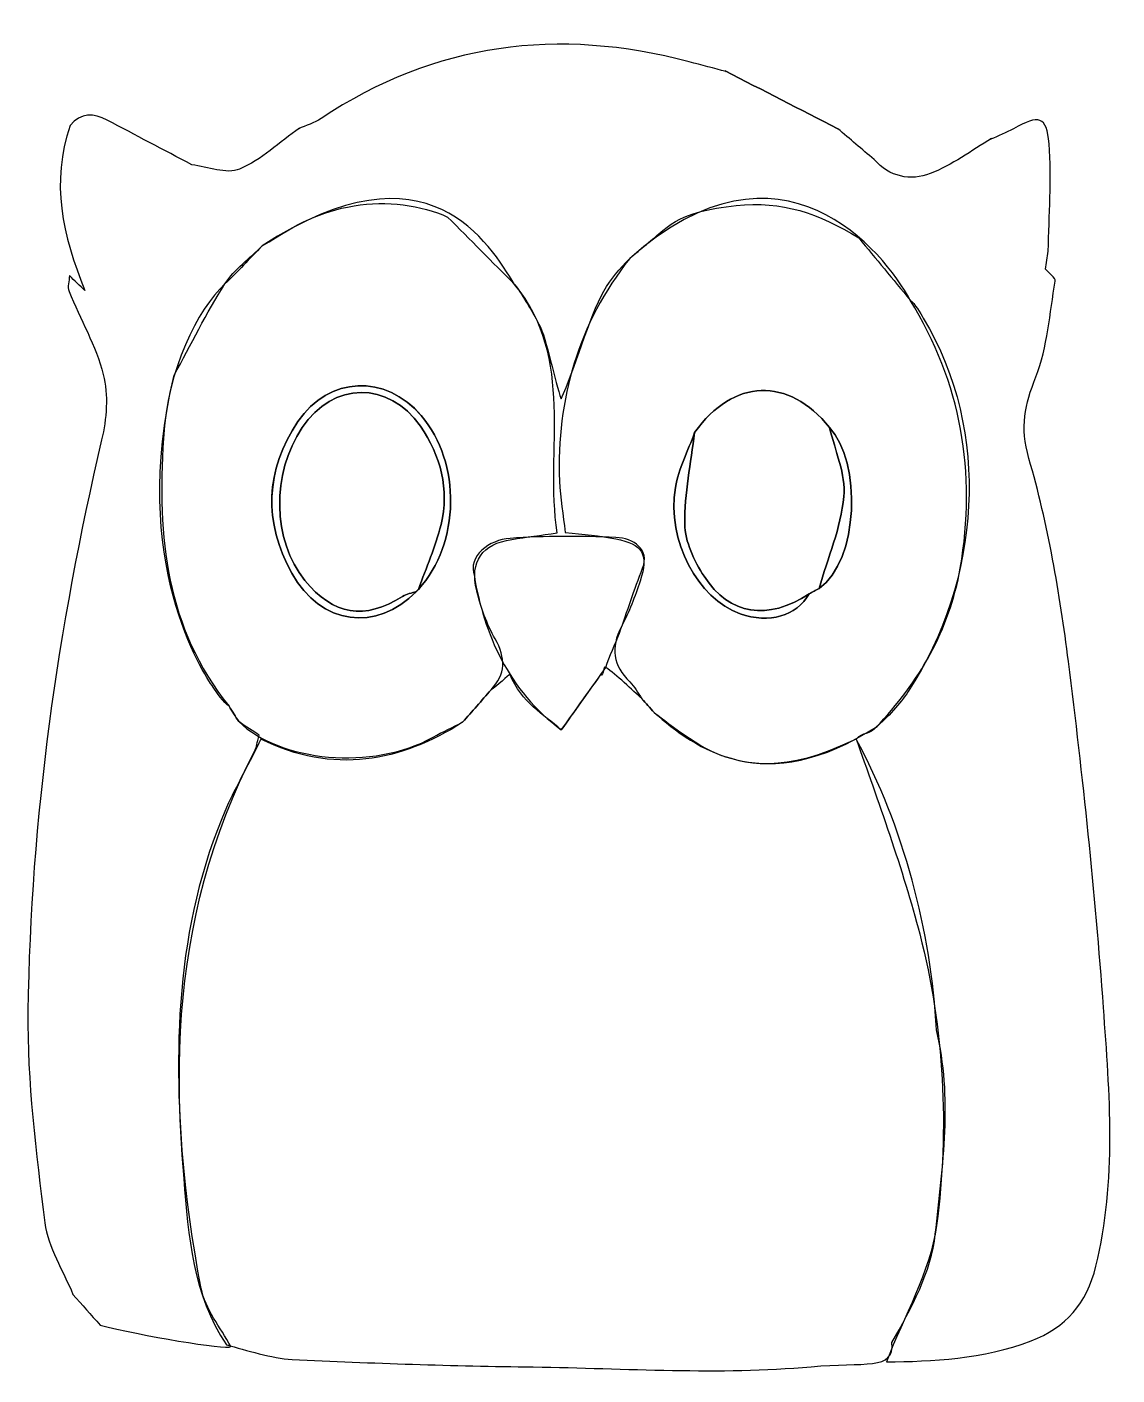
# Model space of a CAD drawing. Header units: centimetres. Extents: x -9.8 to 4.5, y -7.1 to 10.5.
import ezdxf

# ---------------------------------------------------------------- set-up
doc = ezdxf.new("R2010")
doc.units = ezdxf.units.CM
doc.header["$MEASUREMENT"] = 0
doc.layers.add('Layer 1', color=7, linetype='Continuous')

msp = doc.modelspace()

# ---------------------------------------------------------------- linework, layer by layer
at = {"layer": 'Layer 1', "color": 252}
msp.add_open_spline([(-8.8133, -6.41996), (-8.93154, -6.28635), (-9.04978, -6.1527), (-9.168, -6.01912), (-9.168, -6.01912), (-9.29474, -5.70826), (-9.4946, -5.40645), (-9.53434, -5.08485), (-9.53434, -5.08485), (-9.6475, -4.17003), (-9.76746, -3.24618), (-9.75513, -2.32765), (-9.75513, -2.32765), (-9.72124, 0.19192), (-9.36778, 2.67663), (-8.79316, 5.1309), (-8.79316, 5.1309), (-8.72908, 5.40464), (-8.7031, 5.71806), (-8.77115, 5.98458), (-8.77115, 5.98458), (-8.86688, 6.35957), (-9.07068, 6.70639), (-9.2188, 7.06916), (-9.2188, 7.06916), (-9.24248, 7.12716), (-9.21655, 7.20539), (-9.21356, 7.27429), (-9.21356, 7.27429), (-9.14593, 7.20894), (-9.07828, 7.14359), (-9.01065, 7.07826), (-9.01065, 7.07826), (-9.30664, 7.80097), (-9.45692, 8.49524), (-9.20454, 9.23379), (-9.20454, 9.23379), (-9.06336, 9.40066), (-8.89834, 9.39831), (-8.71916, 9.30343), (-8.71916, 9.30343), (-8.35176, 9.10886), (-7.98391, 8.91502), (-7.61624, 8.7209), (-7.61624, 8.7209), (-7.40635, 8.69627), (-7.16341, 8.59316), (-6.99402, 8.66454), (-6.99402, 8.66454), (-6.70896, 8.78471), (-6.47052, 9.01564), (-6.21249, 9.19998), (-6.21249, 9.19998), (-6.21249, 9.19998), (-6.22583, 9.18998), (-6.22583, 9.18998), (-6.22583, 9.18998), (-6.12672, 9.2344), (-6.01903, 9.26594), (-5.92979, 9.32524), (-5.92979, 9.32524), (-4.44175, 10.31372), (-2.83477, 10.51944), (-1.12543, 10.0639), (-1.12543, 10.0639), (-0.96485, 10.02112), (-0.80401, 9.97934), (-0.64328, 9.93711), (-0.64328, 9.93711), (-0.64328, 9.93711), (-0.65791, 9.94626), (-0.65791, 9.94626), (-0.65791, 9.94626), (-0.16801, 9.69472), (0.3219, 9.44321), (0.8118, 9.19167), (0.8118, 9.19167), (0.96947, 9.05792), (1.12716, 8.92418), (1.28485, 8.7904), (1.28485, 8.7904), (1.48736, 8.5605), (1.76208, 8.50666), (2.01899, 8.60609), (2.01899, 8.60609), (2.30241, 8.71573), (2.55411, 8.90742), (2.81959, 9.06334), (2.81959, 9.06334), (2.81959, 9.06334), (2.80599, 9.05323), (2.80599, 9.05323), (2.80599, 9.05323), (2.90576, 9.09908), (3.00906, 9.13866), (3.1047, 9.19192), (3.1047, 9.19192), (3.43773, 9.37734), (3.53584, 9.36099), (3.56793, 8.99346), (3.56793, 8.99346), (3.60838, 8.53054), (3.56475, 8.0603), (3.5574, 7.59323), (3.5574, 7.59323), (3.54613, 7.51505), (3.53483, 7.43689), (3.52361, 7.35876), (3.52361, 7.35876), (3.56721, 7.30632), (3.65476, 7.24663), (3.64749, 7.20255), (3.64749, 7.20255), (3.57812, 6.78197), (3.5484, 6.3422), (3.39563, 5.95165), (3.39563, 5.95165), (3.25318, 5.58745), (3.18568, 5.30387), (3.30541, 4.89001), (3.30541, 4.89001), (3.55481, 4.0281), (3.70887, 3.13135), (3.82143, 2.23875), (3.82143, 2.23875), (4.01066, 0.73809), (4.17071, -0.76808), (4.27871, -2.27655), (4.27871, -2.27655), (4.35914, -3.39973), (4.45543, -4.53133), (4.17936, -5.65245), (4.17936, -5.65245), (4.05966, -6.1386), (3.78778, -6.45464), (3.33447, -6.62688), (3.33447, -6.62688), (2.70349, -6.86662), (2.04386, -6.89429), (1.44627, -6.90033), (1.44627, -6.90033), (1.6732, -6.30618), (2.01923, -5.73058), (2.10011, -5.11987), (2.10011, -5.11987), (2.26823, -3.85072), (2.20208, -2.56103), (1.88103, -1.3159), (1.88103, -1.3159), (1.6691, -0.49405), (1.32609, 0.45268), (1.05204, 1.22693), (1.05204, 1.22693), (1.12917, 1.31874), (1.2269, 1.27641), (1.32467, 1.39282), (1.32467, 1.39282), (1.32467, 1.39282), (1.31171, 1.38031), (1.31171, 1.38031), (1.31171, 1.38031), (1.45292, 1.50006), (1.63228, 1.69575), (1.73192, 1.84828), (1.73192, 1.84828), (2.67749, 3.29582), (2.8205, 5.23725), (1.92784, 6.72114), (1.92784, 6.72114), (1.89358, 6.77813), (1.81396, 6.91368), (1.75546, 6.95612), (1.75546, 6.95612), (1.5322, 7.22615), (1.30887, 7.49616), (1.08561, 7.76619), (1.08561, 7.76619), (0.56724, 8.0875), (0.08617, 8.25509), (-0.51599, 8.18796), (-0.51599, 8.18796), (-0.86532, 8.14904), (-1.18547, 8.10078), (-1.46873, 7.86509), (-1.46873, 7.86509), (-1.61335, 7.74325), (-1.758, 7.62138), (-1.90265, 7.49952), (-1.90265, 7.49952), (-2.03534, 7.35826), (-2.14795, 7.23562), (-2.24092, 7.07182), (-2.24092, 7.07182), (-2.42835, 6.74151), (-2.62928, 6.01841), (-2.79805, 5.66553), (-2.79805, 5.66553), (-2.8783, 5.87691), (-2.98688, 6.45595), (-3.087, 6.64047), (-3.087, 6.64047), (-3.18773, 6.82618), (-3.27975, 6.98792), (-3.40529, 7.16016), (-3.40529, 7.16016), (-3.69628, 7.45287), (-3.98729, 7.7456), (-4.27831, 8.03834), (-4.27831, 8.03834), (-4.61886, 8.19204), (-5.07407, 8.25805), (-5.49989, 8.18534), (-5.49989, 8.18534), (-5.95598, 8.10742), (-6.21516, 7.96497), (-6.697, 7.66186), (-6.697, 7.66186), (-6.8617, 7.49872), (-7.0622, 7.35838), (-7.18357, 7.16767), (-7.18357, 7.16767), (-7.42733, 6.78466), (-7.62796, 6.37418), (-7.84638, 5.97506), (-7.84638, 5.97506), (-8.43942, 3.55486), (-7.45612, 2.07137), (-7.33978, 1.90564), (-7.33978, 1.90564), (-7.29393, 1.84031), (-7.20143, 1.70191), (-7.1306, 1.65413), (-7.1306, 1.65413), (-7.08864, 1.58796), (-7.04665, 1.52181), (-7.00468, 1.45561), (-7.00468, 1.45561), (-6.90763, 1.38108), (-6.81061, 1.333), (-6.73663, 1.27617), (-6.73663, 1.27617), (-6.76782, 1.17819), (-6.77365, 1.11753), (-6.78883, 1.08816), (-6.78883, 1.08816), (-7.95244, -1.16204), (-7.95276, -3.53287), (-7.49434, -5.94272), (-7.49434, -5.94272), (-7.44341, -6.2105), (-7.24074, -6.44942), (-7.10842, -6.70176), (-7.10842, -6.70176), (-7.16235, -6.74476), (-8.29897, -6.55688), (-8.8133, -6.41996)], degree=3, knots=[0, 0, 0, 0, 0.01538462, 0.01538462, 0.01538462, 0.01538462, 0.03076923, 0.03076923, 0.03076923, 0.03076923, 0.04615385, 0.04615385, 0.04615385, 0.04615385, 0.06153846, 0.06153846, 0.06153846, 0.06153846, 0.07692308, 0.07692308, 0.07692308, 0.07692308, 0.09230769, 0.09230769, 0.09230769, 0.09230769, 0.10769231, 0.10769231, 0.10769231, 0.10769231, 0.12307692, 0.12307692, 0.12307692, 0.12307692, 0.13846154, 0.13846154, 0.13846154, 0.13846154, 0.15384615, 0.15384615, 0.15384615, 0.15384615, 0.16923077, 0.16923077, 0.16923077, 0.16923077, 0.18461538, 0.18461538, 0.18461538, 0.18461538, 0.2, 0.2, 0.2, 0.2, 0.21538462, 0.21538462, 0.21538462, 0.21538462, 0.23076923, 0.23076923, 0.23076923, 0.23076923, 0.24615385, 0.24615385, 0.24615385, 0.24615385, 0.26153846, 0.26153846, 0.26153846, 0.26153846, 0.27692308, 0.27692308, 0.27692308, 0.27692308, 0.29230769, 0.29230769, 0.29230769, 0.29230769, 0.30769231, 0.30769231, 0.30769231, 0.30769231, 0.32307692, 0.32307692, 0.32307692, 0.32307692, 0.33846154, 0.33846154, 0.33846154, 0.33846154, 0.35384615, 0.35384615, 0.35384615, 0.35384615, 0.36923077, 0.36923077, 0.36923077, 0.36923077, 0.38461538, 0.38461538, 0.38461538, 0.38461538, 0.4, 0.4, 0.4, 0.4, 0.41538462, 0.41538462, 0.41538462, 0.41538462, 0.43076923, 0.43076923, 0.43076923, 0.43076923, 0.44615385, 0.44615385, 0.44615385, 0.44615385, 0.46153846, 0.46153846, 0.46153846, 0.46153846, 0.47692308, 0.47692308, 0.47692308, 0.47692308, 0.49230769, 0.49230769, 0.49230769, 0.49230769, 0.50769231, 0.50769231, 0.50769231, 0.50769231, 0.52307692, 0.52307692, 0.52307692, 0.52307692, 0.53846154, 0.53846154, 0.53846154, 0.53846154, 0.55384615, 0.55384615, 0.55384615, 0.55384615, 0.56923077, 0.56923077, 0.56923077, 0.56923077, 0.58461538, 0.58461538, 0.58461538, 0.58461538, 0.6, 0.6, 0.6, 0.6, 0.61538462, 0.61538462, 0.61538462, 0.61538462, 0.63076923, 0.63076923, 0.63076923, 0.63076923, 0.64615385, 0.64615385, 0.64615385, 0.64615385, 0.66153846, 0.66153846, 0.66153846, 0.66153846, 0.67692308, 0.67692308, 0.67692308, 0.67692308, 0.69230769, 0.69230769, 0.69230769, 0.69230769, 0.70769231, 0.70769231, 0.70769231, 0.70769231, 0.72307692, 0.72307692, 0.72307692, 0.72307692, 0.73846154, 0.73846154, 0.73846154, 0.73846154, 0.75384615, 0.75384615, 0.75384615, 0.75384615, 0.76923077, 0.76923077, 0.76923077, 0.76923077, 0.78461538, 0.78461538, 0.78461538, 0.78461538, 0.8, 0.8, 0.8, 0.8, 0.81538462, 0.81538462, 0.81538462, 0.81538462, 0.83076923, 0.83076923, 0.83076923, 0.83076923, 0.84615385, 0.84615385, 0.84615385, 0.84615385, 0.86153846, 0.86153846, 0.86153846, 0.86153846, 0.87692308, 0.87692308, 0.87692308, 0.87692308, 0.89230769, 0.89230769, 0.89230769, 0.89230769, 0.90769231, 0.90769231, 0.90769231, 0.90769231, 0.92307692, 0.92307692, 0.92307692, 0.92307692, 0.93846154, 0.93846154, 0.93846154, 0.93846154, 0.95384615, 0.95384615, 0.95384615, 0.95384615, 0.96923077, 0.96923077, 0.96923077, 0.96923077, 1, 1, 1, 1], dxfattribs=at)
at = {"layer": 'Layer 1'}
for points, knots in [([(0.81187, 9.1917), (0.32197, 9.44321), (-0.16794, 9.69475), (-0.65784, 9.94629), (-0.65784, 9.94629), (-0.16796, 9.69476), (0.32197, 9.44324), (0.81187, 9.1917)], [0, 0, 0, 0, 0.33333333, 0.33333333, 0.33333333, 0.33333333, 1, 1, 1, 1]), ([(-4.65886, 3.18011), (-4.55909, 3.46155), (-4.43489, 3.73706), (-4.36512, 4.02572), (-4.36512, 4.02572), (-4.25352, 4.48779), (-4.36708, 4.9229), (-4.63412, 5.30874), (-4.63412, 5.30874), (-5.04713, 5.90545), (-5.77268, 5.89283), (-6.17622, 5.29197), (-6.17622, 5.29197), (-6.58061, 4.68986), (-6.56526, 3.82052), (-6.14103, 3.2968), (-6.14103, 3.2968), (-5.77331, 2.84288), (-5.35961, 2.77623), (-4.8677, 3.08712), (-4.8677, 3.08712), (-4.81457, 3.1207), (-4.74716, 3.13165), (-4.68643, 3.15313), (-4.68643, 3.15313), (-5.20388, 2.61589), (-5.93317, 2.71199), (-6.31129, 3.39192), (-6.31129, 3.39192), (-6.68173, 4.05811), (-6.66014, 4.73412), (-6.23154, 5.3705), (-6.23154, 5.3705), (-5.83091, 5.96536), (-5.08526, 5.99246), (-4.6234, 5.44765), (-4.6234, 5.44765), (-4.09842, 4.82835), (-4.11475, 3.78322), (-4.65886, 3.18011)], [0, 0, 0, 0, 0.09090909, 0.09090909, 0.09090909, 0.09090909, 0.18181818, 0.18181818, 0.18181818, 0.18181818, 0.27272727, 0.27272727, 0.27272727, 0.27272727, 0.36363636, 0.36363636, 0.36363636, 0.36363636, 0.45454545, 0.45454545, 0.45454545, 0.45454545, 0.54545455, 0.54545455, 0.54545455, 0.54545455, 0.63636364, 0.63636364, 0.63636364, 0.63636364, 0.72727273, 0.72727273, 0.72727273, 0.72727273, 0.81818182, 0.81818182, 0.81818182, 0.81818182, 1, 1, 1, 1]), ([(-4.65886, 3.18011), (-4.66852, 3.17159), (-4.6777, 3.16259), (-4.68646, 3.15315), (-4.68646, 3.15315), (-4.74718, 3.13167), (-4.8146, 3.12069), (-4.86773, 3.08714), (-4.86773, 3.08714), (-5.35964, 2.77625), (-5.77335, 2.84293), (-6.14106, 3.29682), (-6.14106, 3.29682), (-6.56527, 3.82051), (-6.58061, 4.68985), (-6.17625, 5.29199), (-6.17625, 5.29199), (-5.77271, 5.89283), (-5.04717, 5.90548), (-4.63415, 5.30876), (-4.63415, 5.30876), (-4.36711, 4.92292), (-4.25355, 4.48781), (-4.36515, 4.02574), (-4.36515, 4.02574), (-4.43489, 3.73705), (-4.55909, 3.46154), (-4.65886, 3.18011)], [0, 0, 0, 0, 0.125, 0.125, 0.125, 0.125, 0.25, 0.25, 0.25, 0.25, 0.375, 0.375, 0.375, 0.375, 0.5, 0.5, 0.5, 0.5, 0.625, 0.625, 0.625, 0.625, 0.75, 0.75, 0.75, 0.75, 1, 1, 1, 1]), ([(-1.05585, 5.22716), (-0.5478, 5.93619), (0.16568, 5.95836), (0.70471, 5.29169), (0.70471, 5.29169), (0.77334, 4.99075), (0.92016, 4.6822), (0.8918, 4.39073), (0.8918, 4.39073), (0.85217, 3.98388), (0.68172, 3.5897), (0.56726, 3.1901), (0.56726, 3.1901), (0.52421, 3.16721), (0.48114, 3.14438), (0.43806, 3.12149), (0.43806, 3.12149), (-0.10534, 2.76967), (-0.59614, 2.83812), (-0.9323, 3.35136), (-0.9323, 3.35136), (-1.0634, 3.55154), (-1.18135, 3.80382), (-1.18514, 4.0343), (-1.18514, 4.0343), (-1.1916, 4.43114), (-1.10395, 4.82944), (-1.05585, 5.22716)], [0, 0, 0, 0, 0.125, 0.125, 0.125, 0.125, 0.25, 0.25, 0.25, 0.25, 0.375, 0.375, 0.375, 0.375, 0.5, 0.5, 0.5, 0.5, 0.625, 0.625, 0.625, 0.625, 0.75, 0.75, 0.75, 0.75, 1, 1, 1, 1]), ([(0.56727, 3.19008), (0.6817, 3.58968), (0.85217, 3.98386), (0.89181, 4.39071), (0.89181, 4.39071), (0.92015, 4.6822), (0.77333, 4.99073), (0.70472, 5.29167), (0.70472, 5.29167), (1.12223, 4.84894), (1.09101, 3.55402), (0.56727, 3.19008)], [0, 0, 0, 0, 0.25, 0.25, 0.25, 0.25, 0.5, 0.5, 0.5, 0.5, 1, 1, 1, 1]), ([(-1.05585, 5.22716), (-1.10395, 4.82944), (-1.19161, 4.43113), (-1.1851, 4.03434), (-1.1851, 4.03434), (-1.18132, 3.80383), (-1.06337, 3.55158), (-0.93226, 3.3514), (-0.93226, 3.3514), (-0.59611, 2.83813), (-0.1053, 2.76969), (0.4381, 3.12153), (0.4381, 3.12153), (0.2707, 2.83234), (-0.08316, 2.73021), (-0.46061, 2.86211), (-0.46061, 2.86211), (-1.01459, 3.05573), (-1.42171, 3.81765), (-1.30746, 4.50996), (-1.30746, 4.50996), (-1.26685, 4.7561), (-1.14215, 4.98845), (-1.05585, 5.22716)], [0, 0, 0, 0, 0.14285714, 0.14285714, 0.14285714, 0.14285714, 0.28571429, 0.28571429, 0.28571429, 0.28571429, 0.42857143, 0.42857143, 0.42857143, 0.42857143, 0.57142857, 0.57142857, 0.57142857, 0.57142857, 0.71428571, 0.71428571, 0.71428571, 0.71428571, 1, 1, 1, 1])]:
    msp.add_open_spline(points, degree=3, knots=knots, dxfattribs=at)
at = {"layer": 'Layer 1', "color": 7}
for points, knots in [([(1.32469, 1.3929), (-0.14502, 0.43871), (-1.05148, 1.10397), (-1.58472, 1.57372), (-1.58472, 1.57372), (-1.63798, 1.63381), (-1.69132, 1.69392), (-1.74463, 1.75403), (-1.74463, 1.75403), (-1.79636, 1.82764), (-1.838, 1.91172), (-1.90166, 1.97295), (-1.90166, 1.97295), (-2.12544, 2.18829), (-2.15516, 2.41914), (-2.01064, 2.6945), (-2.01064, 2.6945), (-1.91166, 2.88312), (-1.83408, 3.08521), (-1.76743, 3.28804), (-1.76743, 3.28804), (-1.6531, 3.63583), (-1.72981, 3.7695), (-2.08554, 3.84049), (-2.08554, 3.84049), (-2.29342, 3.88195), (-2.50692, 3.89539), (-2.74316, 3.92455), (-2.74316, 3.92455), (-2.76946, 4.14955), (-2.81058, 4.37082), (-2.81878, 4.59331), (-2.81878, 4.59331), (-2.85857, 5.66948), (-2.57528, 6.64666), (-1.90261, 7.49957), (-1.90261, 7.49957), (0.07703, 9.2622), (1.41704, 7.58151), (1.75552, 6.95617), (1.75552, 6.95617), (2.42325, 5.87421), (2.62343, 4.70671), (2.4096, 3.45806), (2.4096, 3.45806), (2.27006, 2.64306), (1.87027, 1.97113), (1.31176, 1.38037), (1.31176, 1.38037), (1.31176, 1.38037), (1.32469, 1.3929), (1.32469, 1.3929)], [0, 0, 0, 0, 0.07142857, 0.07142857, 0.07142857, 0.07142857, 0.14285714, 0.14285714, 0.14285714, 0.14285714, 0.21428571, 0.21428571, 0.21428571, 0.21428571, 0.28571429, 0.28571429, 0.28571429, 0.28571429, 0.35714286, 0.35714286, 0.35714286, 0.35714286, 0.42857143, 0.42857143, 0.42857143, 0.42857143, 0.5, 0.5, 0.5, 0.5, 0.57142857, 0.57142857, 0.57142857, 0.57142857, 0.64285714, 0.64285714, 0.64285714, 0.64285714, 0.71428571, 0.71428571, 0.71428571, 0.71428571, 0.78571429, 0.78571429, 0.78571429, 0.78571429, 0.85714286, 0.85714286, 0.85714286, 0.85714286, 1, 1, 1, 1]), ([(-7.18357, 7.16775), (-7.01834, 7.32206), (-6.86168, 7.49882), (-6.697, 7.66194), (-6.697, 7.66194), (-4.51787, 9.08717), (-3.73004, 7.66911), (-3.40529, 7.16026), (-3.40529, 7.16026), (-2.60614, 6.18141), (-3.0122, 5.00515), (-2.84964, 3.91628), (-2.84964, 3.91628), (-3.06247, 3.88665), (-3.2521, 3.8635), (-3.44053, 3.83328), (-3.44053, 3.83328), (-3.83211, 3.77055), (-3.99258, 3.55015), (-3.8985, 3.16216), (-3.8985, 3.16216), (-3.84582, 2.94504), (-3.76891, 2.72573), (-3.6585, 2.5328), (-3.6585, 2.5328), (-3.51676, 2.28504), (-3.52057, 2.07642), (-3.71195, 1.86907), (-3.71195, 1.86907), (-3.83572, 1.72815), (-3.95955, 1.58708), (-4.08345, 1.44603), (-4.08345, 1.44603), (-4.21212, 1.38152), (-4.34361, 1.32194), (-4.46908, 1.25167), (-4.46908, 1.25167), (-5.25712, 0.81037), (-6.4697, 0.93353), (-7.00469, 1.45566), (-7.00469, 1.45566), (-7.04665, 1.52183), (-7.08864, 1.58798), (-7.13061, 1.65418), (-7.13061, 1.65418), (-7.95333, 2.68764), (-8.06803, 3.85054), (-7.98783, 5.14959), (-7.98783, 5.14959), (-7.93173, 6.05843), (-7.54658, 6.82876), (-7.18357, 7.16775)], [0, 0, 0, 0, 0.07142857, 0.07142857, 0.07142857, 0.07142857, 0.14285714, 0.14285714, 0.14285714, 0.14285714, 0.21428571, 0.21428571, 0.21428571, 0.21428571, 0.28571429, 0.28571429, 0.28571429, 0.28571429, 0.35714286, 0.35714286, 0.35714286, 0.35714286, 0.42857143, 0.42857143, 0.42857143, 0.42857143, 0.5, 0.5, 0.5, 0.5, 0.57142857, 0.57142857, 0.57142857, 0.57142857, 0.64285714, 0.64285714, 0.64285714, 0.64285714, 0.71428571, 0.71428571, 0.71428571, 0.71428571, 0.78571429, 0.78571429, 0.78571429, 0.78571429, 0.85714286, 0.85714286, 0.85714286, 0.85714286, 1, 1, 1, 1]), ([(-4.68646, 3.15315), (-4.6777, 3.1626), (-4.66852, 3.17159), (-4.65886, 3.18011), (-4.65886, 3.18011), (-4.11474, 3.78323), (-4.09842, 4.82836), (-4.62346, 5.4477), (-4.62346, 5.4477), (-5.08532, 5.9925), (-5.83097, 5.96541), (-6.2316, 5.37055), (-6.2316, 5.37055), (-6.66017, 4.73417), (-6.68179, 4.05814), (-6.31135, 3.39197), (-6.31135, 3.39197), (-5.9332, 2.71198), (-5.2039, 2.61591), (-4.68646, 3.15315)], [0, 0, 0, 0, 0.16666667, 0.16666667, 0.16666667, 0.16666667, 0.33333333, 0.33333333, 0.33333333, 0.33333333, 0.5, 0.5, 0.5, 0.5, 0.66666667, 0.66666667, 0.66666667, 0.66666667, 1, 1, 1, 1]), ([(0.4381, 3.12147), (0.48117, 3.14436), (0.52425, 3.16719), (0.5673, 3.19008), (0.5673, 3.19008), (1.09104, 3.55401), (1.12226, 4.84894), (0.70472, 5.29169), (0.70472, 5.29169), (0.16571, 5.95836), (-0.54776, 5.93619), (-1.05584, 5.22716), (-1.05584, 5.22716), (-1.14215, 4.98848), (-1.26685, 4.7561), (-1.30746, 4.50993), (-1.30746, 4.50993), (-1.42171, 3.81762), (-1.01459, 3.05573), (-0.46061, 2.86208), (-0.46061, 2.86208), (-0.08316, 2.73018), (0.27067, 2.83229), (0.4381, 3.12147)], [0, 0, 0, 0, 0.14285714, 0.14285714, 0.14285714, 0.14285714, 0.28571429, 0.28571429, 0.28571429, 0.28571429, 0.42857143, 0.42857143, 0.42857143, 0.42857143, 0.57142857, 0.57142857, 0.57142857, 0.57142857, 0.71428571, 0.71428571, 0.71428571, 0.71428571, 1, 1, 1, 1])]:
    msp.add_open_spline(points, degree=3, knots=knots, dxfattribs=at)
at = {"layer": 'Layer 1', "color": 2}
msp.add_open_spline([(-2.21282, 2.16125), (-2.3808, 1.92524), (-2.62811, 1.5829), (-2.79601, 1.34692), (-2.79601, 1.34692), (-3.48493, 1.85677), (-3.80555, 2.60911), (-3.92999, 3.34855), (-3.92999, 3.34855), (-4.02087, 3.62284), (-3.7351, 3.82628), (-3.46409, 3.84589), (-3.46409, 3.84589), (-3.00615, 3.8791), (-2.54392, 3.87589), (-2.08463, 3.85819), (-2.08463, 3.85819), (-1.85047, 3.84917), (-1.64018, 3.6992), (-1.73461, 3.45809), (-1.73461, 3.45809), (-1.84513, 3.17596), (-1.93411, 2.89559), (-2.03706, 2.61071), (-2.03706, 2.61071), (-2.08965, 2.46512), (-2.1726, 2.31132), (-2.21282, 2.16125)], degree=3, knots=[0, 0, 0, 0, 0.125, 0.125, 0.125, 0.125, 0.25, 0.25, 0.25, 0.25, 0.375, 0.375, 0.375, 0.375, 0.5, 0.5, 0.5, 0.5, 0.625, 0.625, 0.625, 0.625, 0.75, 0.75, 0.75, 0.75, 1, 1, 1, 1], dxfattribs=at)
at = {"layer": 'Layer 1', "color": 253}
msp.add_open_spline([(1.05209, 1.22701), (1.66709, 0.09488), (2.03369, -1.28714), (2.0977, -2.56743), (2.0977, -2.56743), (2.31532, -3.4622), (2.1812, -4.32519), (2.08426, -5.23361), (2.08426, -5.23361), (2.03203, -5.72314), (1.77062, -6.20516), (1.51723, -6.64969), (1.51723, -6.64969), (1.55708, -7.01632), (1.15782, -6.90028), (0.46398, -6.96314), (0.46398, -6.96314), (-0.73929, -7.07215), (-1.95262, -6.9824), (-3.16068, -6.96684), (-3.16068, -6.96684), (-4.21052, -6.95329), (-5.26044, -6.91879), (-6.30909, -6.8682), (-6.30909, -6.8682), (-6.57037, -6.85561), (-6.90628, -6.74525), (-7.16496, -6.67982), (-7.16496, -6.67982), (-7.60554, -6.02204), (-7.66079, -5.25652), (-7.72191, -4.51143), (-7.72191, -4.51143), (-7.85735, -2.86009), (-7.84431, -1.22242), (-7.16287, 0.33338), (-7.16287, 0.33338), (-7.04643, 0.59923), (-6.84587, 0.94242), (-6.71787, 1.22712), (-6.71787, 1.22712), (-5.77394, 0.75658), (-4.88545, 0.93351), (-4.08339, 1.44598), (-4.08339, 1.44598), (-3.95951, 1.58706), (-3.83566, 1.72813), (-3.71189, 1.86905), (-3.71189, 1.86905), (-3.63111, 1.92157), (-3.49197, 2.05653), (-3.46612, 2.07339), (-3.46612, 2.07339), (-3.30986, 1.69713), (-3.03152, 1.55523), (-2.79598, 1.3469), (-2.79598, 1.3469), (-2.62808, 1.58288), (-2.46014, 1.81889), (-2.29216, 2.0549), (-2.29216, 2.0549), (-2.22022, 2.05829), (-2.25933, 2.19397), (-2.21278, 2.16124), (-2.21278, 2.16124), (-2.09009, 2.07499), (-1.85535, 1.85792), (-1.74471, 1.75418), (-1.74471, 1.75418), (-1.69129, 1.69393), (-1.63795, 1.63382), (-1.58469, 1.57373), (-1.58469, 1.57373), (-1.58469, 1.57373), (-1.0265, 1.11105), (-0.69974, 1.00966), (-0.69974, 1.00966), (-0.38634, 0.91239), (0.07699, 0.75382), (1.05209, 1.22701)], degree=3, knots=[0, 0, 0, 0, 0.04761905, 0.04761905, 0.04761905, 0.04761905, 0.0952381, 0.0952381, 0.0952381, 0.0952381, 0.14285714, 0.14285714, 0.14285714, 0.14285714, 0.19047619, 0.19047619, 0.19047619, 0.19047619, 0.23809524, 0.23809524, 0.23809524, 0.23809524, 0.28571429, 0.28571429, 0.28571429, 0.28571429, 0.33333333, 0.33333333, 0.33333333, 0.33333333, 0.38095238, 0.38095238, 0.38095238, 0.38095238, 0.42857143, 0.42857143, 0.42857143, 0.42857143, 0.47619048, 0.47619048, 0.47619048, 0.47619048, 0.52380952, 0.52380952, 0.52380952, 0.52380952, 0.57142857, 0.57142857, 0.57142857, 0.57142857, 0.61904762, 0.61904762, 0.61904762, 0.61904762, 0.66666667, 0.66666667, 0.66666667, 0.66666667, 0.71428571, 0.71428571, 0.71428571, 0.71428571, 0.76190476, 0.76190476, 0.76190476, 0.76190476, 0.80952381, 0.80952381, 0.80952381, 0.80952381, 0.85714286, 0.85714286, 0.85714286, 0.85714286, 0.9047619, 0.9047619, 0.9047619, 0.9047619, 1, 1, 1, 1], dxfattribs=at)

doc.saveas('drawing.dxf')
